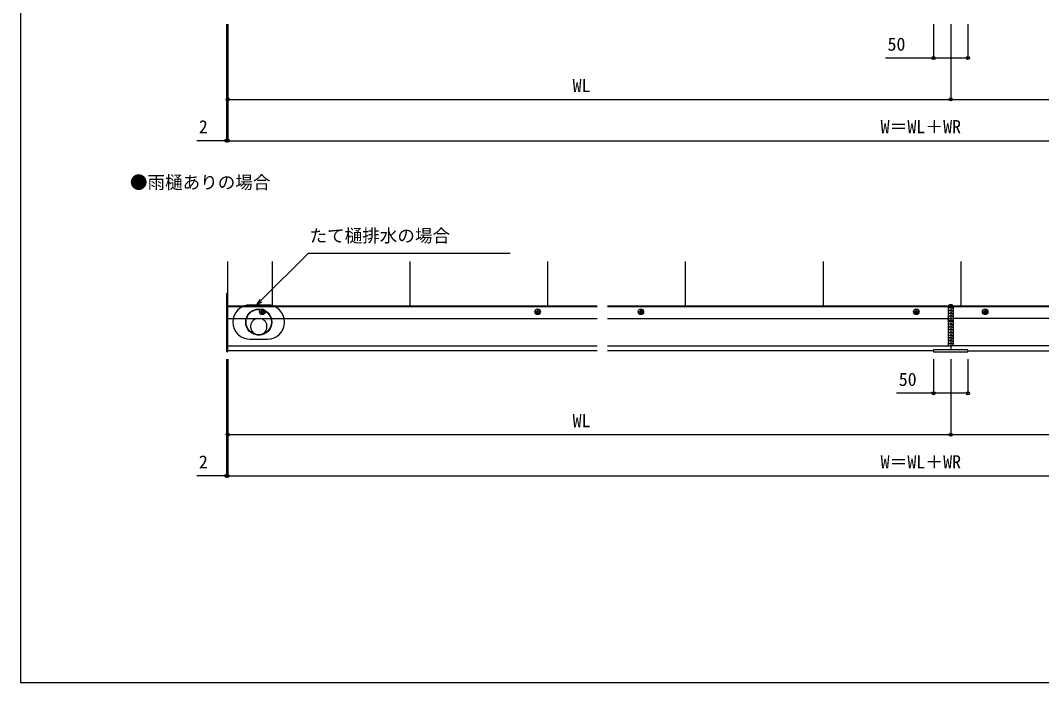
# Model space of a CAD drawing. Units: millimetres, scale not verified. Extents: x -1312 to 1312, y -1952 to 1943.
# Drawn here: x -1312 to 171, y -1952 to -990 of the extents above; entities that cross this region are included whole.
import ezdxf
from ezdxf.enums import TextEntityAlignment as Align

# ---------------------------------------------------------------- set-up
doc = ezdxf.new("R2010")
doc.units = ezdxf.units.MM
doc.header["$LTSCALE"] = 10
for name, color, linetype in [('0-2_USER1', 3, 'Continuous'), ('0-4_YKK_12', 2, 'Continuous'), ('0-5_YKK_13', 4, 'Continuous'), ('0-6_YKK_D', 6, 'Continuous'), ('0-7_YKK_ZWAK', 7, 'Continuous'), ('0-8_YSS_K', 3, 'Continuous')]:
    doc.layers.add(name, color=color, linetype=linetype)
doc.styles.add('ＭＳ ゴシック', font='')
doc.styles.get('ＭＳ ゴシック').set_extended_font_data('MS Gothic')

msp = doc.modelspace()

# ---------------------------------------------------------------- linework, layer by layer
at = {"layer": '0-4_YKK_12'}
for p, q in [((-1011.34, -1405.32), (-1011.34, -1340.27)), ((-946.34, -1405.32), (-946.34, -1340.27)), ((-746.34, -1405.32), (-746.34, -1340.27)), ((-546.34, -1405.32), (-546.34, -1340.27)), ((-346.34, -1405.32), (-346.34, -1340.27)), ((-146.34, -1405.32), (-146.34, -1340.27)), ((53.66, -1405.32), (53.66, -1340.27)), ((-1011.34, -1470.32), (-1011.34, -1405.82)), ((-474.84, -1405.82), (-1011.34, -1405.82)), ((34.9, -1405.82), (-459.84, -1405.82)), ((38.66, -1405.82), (38.66, -1463.19)), ((38.66, -1405.82), (38.66, -1463.19)), ((-1011.34, -1423.18), (-474.84, -1423.18)), ((-459.84, -1423.18), (34.66, -1423.18)), ((34.66, -1423.18), (42.66, -1423.18)), ((525.16, -1423.18), (42.66, -1423.18)), ((-1011.34, -1463.19), (-474.84, -1463.19)), ((-459.84, -1463.19), (38.66, -1463.19)), ((38.66, -1463.19), (38.66, -1468.87)), ((38.66, -1463.19), (38.66, -1468.87)), ((525.16, -1463.19), (38.66, -1463.19)), ((-474.84, -1470.32), (-1011.34, -1470.32)), ((13.66, -1470.32), (-459.84, -1470.32)), ((63.66, -1470.32), (525.16, -1470.32))]:
    msp.add_line(p, q, dxfattribs=at)
msp.add_lwpolyline([(34.9, -1405.82), (42.42, -1405.82), (525.16, -1405.82)], dxfattribs=at)
msp.add_arc((-966.34, -1434.99), 12, 100.2124, 79.7876, dxfattribs=at)
at = {"layer": '0-5_YKK_13'}
for p, q in [((-978.84, -1403.49), (-953.84, -1403.49)), ((35.13, -1405.32), (-459.84, -1405.32)), ((-459.84, -1405.82), (34.9, -1405.82)), ((34.9, -1405.82), (42.42, -1405.82)), ((42.2, -1405.32), (35.13, -1405.32)), ((525.16, -1405.32), (42.2, -1405.32)), ((42.42, -1405.82), (525.16, -1405.82)), ((42.42, -1405.82), (42.42, -1405.82)), ((-965.74, -1413.61), (-956.94, -1413.61)), ((-963.58, -1413.11), (-962.48, -1413.09)), ((-963.58, -1414.11), (-962.48, -1414.13)), ((-962.48, -1413.09), (-961.96, -1412.99)), ((-962.48, -1414.13), (-961.96, -1414.23)), ((-961.86, -1412.47), (-961.96, -1412.99)), ((-961.86, -1414.75), (-961.96, -1414.23)), ((-961.84, -1411.36), (-961.86, -1412.47)), ((-961.84, -1415.85), (-961.86, -1414.75)), ((-961.34, -1418.01), (-961.34, -1409.21)), ((-960.84, -1411.36), (-960.82, -1412.47)), ((-960.84, -1415.85), (-960.82, -1414.75)), ((-960.82, -1412.47), (-960.72, -1412.99)), ((-960.82, -1414.75), (-960.72, -1414.23)), ((-960.2, -1413.09), (-960.72, -1412.99)), ((-960.2, -1414.13), (-960.72, -1414.23)), ((-959.09, -1413.11), (-960.2, -1413.09)), ((-959.09, -1414.11), (-960.2, -1414.13)), ((-565.74, -1413.61), (-556.94, -1413.61)), ((-563.58, -1413.11), (-562.48, -1413.09)), ((-563.58, -1414.11), (-562.48, -1414.13)), ((-562.48, -1413.09), (-561.96, -1412.99)), ((-562.48, -1414.13), (-561.96, -1414.23)), ((-561.86, -1412.47), (-561.96, -1412.99)), ((-561.86, -1414.75), (-561.96, -1414.23)), ((-561.84, -1411.36), (-561.86, -1412.47)), ((-561.84, -1415.85), (-561.86, -1414.75)), ((-561.34, -1418.01), (-561.34, -1409.21)), ((-560.84, -1411.36), (-560.82, -1412.47)), ((-560.84, -1415.85), (-560.82, -1414.75)), ((-560.82, -1412.47), (-560.72, -1412.99)), ((-560.82, -1414.75), (-560.72, -1414.23)), ((-560.2, -1413.09), (-560.72, -1412.99)), ((-560.2, -1414.13), (-560.72, -1414.23)), ((-559.09, -1413.11), (-560.2, -1413.09)), ((-559.09, -1414.11), (-560.2, -1414.13)), ((-415.74, -1413.61), (-406.94, -1413.61)), ((-413.58, -1413.11), (-412.48, -1413.09)), ((-413.58, -1414.11), (-412.48, -1414.13)), ((-412.48, -1413.09), (-411.96, -1412.99)), ((-412.48, -1414.13), (-411.96, -1414.23)), ((-411.86, -1412.47), (-411.96, -1412.99)), ((-411.86, -1414.75), (-411.96, -1414.23)), ((-411.84, -1411.36), (-411.86, -1412.47)), ((-411.84, -1415.85), (-411.86, -1414.75)), ((-411.34, -1418.01), (-411.34, -1409.21)), ((-410.84, -1411.36), (-410.82, -1412.47)), ((-410.84, -1415.85), (-410.82, -1414.75)), ((-410.82, -1412.47), (-410.72, -1412.99)), ((-410.82, -1414.75), (-410.72, -1414.23)), ((-410.2, -1413.09), (-410.72, -1412.99)), ((-410.2, -1414.13), (-410.72, -1414.23)), ((-409.09, -1413.11), (-410.2, -1413.09)), ((-409.09, -1414.11), (-410.2, -1414.13)), ((-15.74, -1413.61), (-6.94, -1413.61)), ((-13.58, -1413.11), (-12.48, -1413.09)), ((-13.58, -1414.11), (-12.48, -1414.13)), ((-12.48, -1413.09), (-11.96, -1412.99)), ((-12.48, -1414.13), (-11.96, -1414.23)), ((-11.86, -1412.47), (-11.96, -1412.99)), ((-11.86, -1414.75), (-11.96, -1414.23)), ((-11.84, -1411.36), (-11.86, -1412.47)), ((-11.84, -1415.85), (-11.86, -1414.75)), ((-11.34, -1418.01), (-11.34, -1409.21)), ((-10.84, -1411.36), (-10.82, -1412.47)), ((-10.84, -1415.85), (-10.82, -1414.75)), ((-10.82, -1412.47), (-10.72, -1412.99)), ((-10.82, -1414.75), (-10.72, -1414.23)), ((-10.2, -1413.09), (-10.72, -1412.99)), ((-10.2, -1414.13), (-10.72, -1414.23)), ((-9.09, -1413.11), (-10.2, -1413.09)), ((-9.09, -1414.11), (-10.2, -1414.13)), ((84.26, -1413.61), (93.06, -1413.61)), ((86.42, -1413.11), (87.52, -1413.09)), ((86.42, -1414.11), (87.52, -1414.13)), ((87.52, -1413.09), (88.04, -1412.99)), ((87.52, -1414.13), (88.04, -1414.23)), ((88.14, -1412.47), (88.04, -1412.99)), ((88.14, -1414.75), (88.04, -1414.23)), ((88.16, -1411.36), (88.14, -1412.47)), ((88.16, -1415.85), (88.14, -1414.75)), ((88.66, -1418.01), (88.66, -1409.21)), ((89.16, -1411.36), (89.18, -1412.47)), ((89.16, -1415.85), (89.18, -1414.75)), ((89.18, -1412.47), (89.28, -1412.99)), ((89.18, -1414.75), (89.28, -1414.23)), ((89.8, -1413.09), (89.28, -1412.99)), ((89.8, -1414.13), (89.28, -1414.23)), ((90.91, -1413.11), (89.8, -1413.09)), ((90.91, -1414.11), (89.8, -1414.13)), ((-978.84, -1453.49), (-953.84, -1453.49))]:
    msp.add_line(p, q, dxfattribs=at)
for points in [[(-1011.84, -1386.82), (-1013.34, -1386.82), (-1013.34, -1471.32), (-1011.84, -1471.32)], [(-1011.34, -1386.82), (-1011.84, -1386.82), (-1011.84, -1471.32), (-1011.34, -1471.32)], [(63.66, -1468.87), (13.66, -1468.87), (13.66, -1471.89), (63.66, -1471.89)]]:
    msp.add_lwpolyline(points, close=True, dxfattribs=at)
msp.add_lwpolyline([(-474.84, -1405.32), (-1011.34, -1405.32), (-1011.34, -1405.82), (-474.84, -1405.82)], dxfattribs=at)
for centre, radius in [((-966.34, -1428.49), 19), ((-966.34, -1428.49), 18.5), ((-961.34, -1413.61), 4), ((-959.22, -1415.73), 0.3), ((-561.34, -1413.61), 4), ((-559.22, -1415.73), 0.3), ((-411.34, -1413.61), 4), ((-409.22, -1415.73), 0.3), ((-11.34, -1413.61), 4), ((-9.22, -1415.73), 0.3), ((88.66, -1413.61), 4), ((90.78, -1415.73), 0.3)]:
    msp.add_circle(centre, radius, dxfattribs=at)
for centre, radius, start, end in [((-978.84, -1428.49), 25, 90, 180), ((-953.84, -1428.49), 25, 0, 90), ((-961.34, -1413.61), 2.3, 167.44414, 192.55586), ((-961.34, -1413.61), 2.3, 77.44414, 102.55586), ((-961.34, -1413.61), 2.3, 257.44414, 282.55586), ((-961.34, -1413.61), 2.3, 347.44414, 12.55586), ((-561.34, -1413.61), 2.3, 167.44414, 192.55586), ((-561.34, -1413.61), 2.3, 77.44414, 102.55586), ((-561.34, -1413.61), 2.3, 257.44414, 282.55586), ((-561.34, -1413.61), 2.3, 347.44414, 12.55586), ((-411.34, -1413.61), 2.3, 167.44414, 192.55586), ((-411.34, -1413.61), 2.3, 77.44414, 102.55586), ((-411.34, -1413.61), 2.3, 257.44414, 282.55586), ((-411.34, -1413.61), 2.3, 347.44414, 12.55586), ((-11.34, -1413.61), 2.3, 167.44414, 192.55586), ((-11.34, -1413.61), 2.3, 77.44414, 102.55586), ((-11.34, -1413.61), 2.3, 257.44414, 282.55586), ((-11.34, -1413.61), 2.3, 347.44414, 12.55586), ((88.66, -1413.61), 2.3, 167.44414, 192.55586), ((88.66, -1413.61), 2.3, 77.44414, 102.55586), ((88.66, -1413.61), 2.3, 257.44414, 282.55586), ((88.66, -1413.61), 2.3, 347.44414, 12.55586), ((-978.84, -1428.49), 25, 180, 270), ((-953.84, -1428.49), 25, 270, 0)]:
    msp.add_arc(centre, radius, start, end, dxfattribs=at)
at = {"layer": '0-6_YKK_D'}
for p, q in [((-1013.34, -995.47), (-1013.34, -1165.93)), ((-1011.34, -995.47), (-1011.34, -1165.93)), ((-1011.34, -995.47), (-1011.34, -1105.93)), ((-1011.34, -995.47), (-1011.34, -1165.93)), ((13.66, -995.47), (13.66, -1045.93)), ((38.66, -995.47), (38.66, -1105.93)), ((38.66, -995.47), (38.66, -1105.93)), ((63.66, -995.47), (63.66, -1045.93)), ((-1011.34, -1104.93), (38.66, -1104.93)), ((38.66, -1104.93), (1088.66, -1104.93)), ((-1013.34, -1164.93), (-1056.41, -1164.93)), ((-1011.34, -1164.93), (-1013.34, -1164.93)), ((-1011.34, -1164.93), (-1002.34, -1164.93)), ((-1011.34, -1164.93), (1088.66, -1164.93)), ((-1013.34, -1482.32), (-1013.34, -1652.89)), ((-1011.34, -1482.32), (-1011.34, -1592.89)), ((-1011.34, -1482.32), (-1011.34, -1652.89)), ((-1011.34, -1482.32), (-1011.34, -1652.89)), ((13.66, -1482.32), (13.66, -1532.89)), ((38.66, -1482.32), (38.66, -1592.89)), ((38.66, -1482.32), (38.66, -1592.89)), ((63.66, -1482.32), (63.66, -1532.89)), ((-1011.34, -1591.89), (38.66, -1591.89)), ((38.66, -1591.89), (1088.66, -1591.89)), ((-1013.34, -1651.89), (-1056.41, -1651.89)), ((-1011.34, -1651.89), (-1013.34, -1651.89)), ((-1011.34, -1651.89), (-1002.34, -1651.89)), ((-1011.34, -1651.89), (1088.66, -1651.89))]:
    msp.add_line(p, q, dxfattribs=at)
for points in [[(63.66, -1044.93), (13.66, -1044.93), (-56.22, -1044.93)], [(-969.57, -1403.49), (-963.2, -1397.13), (-894.21, -1328.13), (-601.3, -1328.13)], [(-964.91, -1395.42), (-969.57, -1403.49), (-961.5, -1398.83)], [(63.66, -1531.89), (13.66, -1531.89), (-39.91, -1531.89)]]:
    msp.add_lwpolyline(points, dxfattribs=at)
for centre in [(13.66, -1044.93), (63.66, -1044.93), (-1011.34, -1104.93), (38.66, -1104.93), (38.66, -1104.93), (-1013.34, -1164.93), (-1011.34, -1164.93), (-1011.34, -1164.93), (13.66, -1531.89), (63.66, -1531.89), (-1011.34, -1591.89), (38.66, -1591.89), (38.66, -1591.89), (-1013.34, -1651.89), (-1011.34, -1651.89), (-1011.34, -1651.89)]:
    msp.add_circle(centre, 2.25, dxfattribs=at)
at = {"layer": '0-7_YKK_ZWAK'}
msp.add_line((-1312.5, 1872.8), (-1312.5, -1952.2), dxfattribs=at)
msp.add_lwpolyline([(-1312.5, -1952.2), (1312.5, -1952.2), (1312.5, 1872.8)], dxfattribs=at)
at = {"layer": '0-8_YSS_K'}
msp.add_circle((38.66, -1423.18), 4, dxfattribs=at)
for centre, start, end in [((38.66, -1407.19), 330, 210), ((38.66, -1411.19), 330, 210), ((38.66, -1415.19), 330, 210), ((38.66, -1419.19), 330.09043, 209.90957), ((38.66, -1427.19), 149.90949, 210), ((38.66, -1431.19), 330, 210), ((38.66, -1435.19), 330, 210), ((38.66, -1439.19), 330, 210), ((38.66, -1427.19), 330, 30.09051), ((38.66, -1443.19), 330, 210), ((38.66, -1447.19), 330, 210), ((38.66, -1451.19), 330, 210), ((38.66, -1455.19), 330, 210), ((38.66, -1459.19), 330, 210), ((38.66, -1463.19), 0, 180)]:
    msp.add_arc(centre, 4, start, end, dxfattribs=at)

# ---------------------------------------------------------------- texts
at = {"layer": '0-2_USER1', "style": 'ＭＳ ゴシック'}
msp.add_text('●雨樋ありの場合', height=18.7, dxfattribs=at).set_placement((-1153.48, -1240.43), align=Align.BOTTOM_LEFT)
at = {"layer": '0-6_YKK_D', "style": 'ＭＳ ゴシック'}
for s, height, p in [('50', 19.06, (-53.14, -1039.93)), ('WL', 19.06, (-510.49, -1099.93)), ('2', 19.06, (-1053.33, -1159.93)), ('W＝WL＋WR', 19.06, (-63.2, -1159.78)), ('たて樋排水の場合', 18.7, (-892.57, -1317.95)), ('50', 19.06, (-36.83, -1526.89)), ('WL', 19.06, (-510.49, -1586.89)), ('2', 19.06, (-1053.33, -1646.89)), ('W＝WL＋WR', 19.06, (-63.2, -1646.75))]:
    msp.add_text(s, height=height, dxfattribs=at).set_placement(p, align=Align.BOTTOM_LEFT)

doc.saveas('drawing.dxf')
